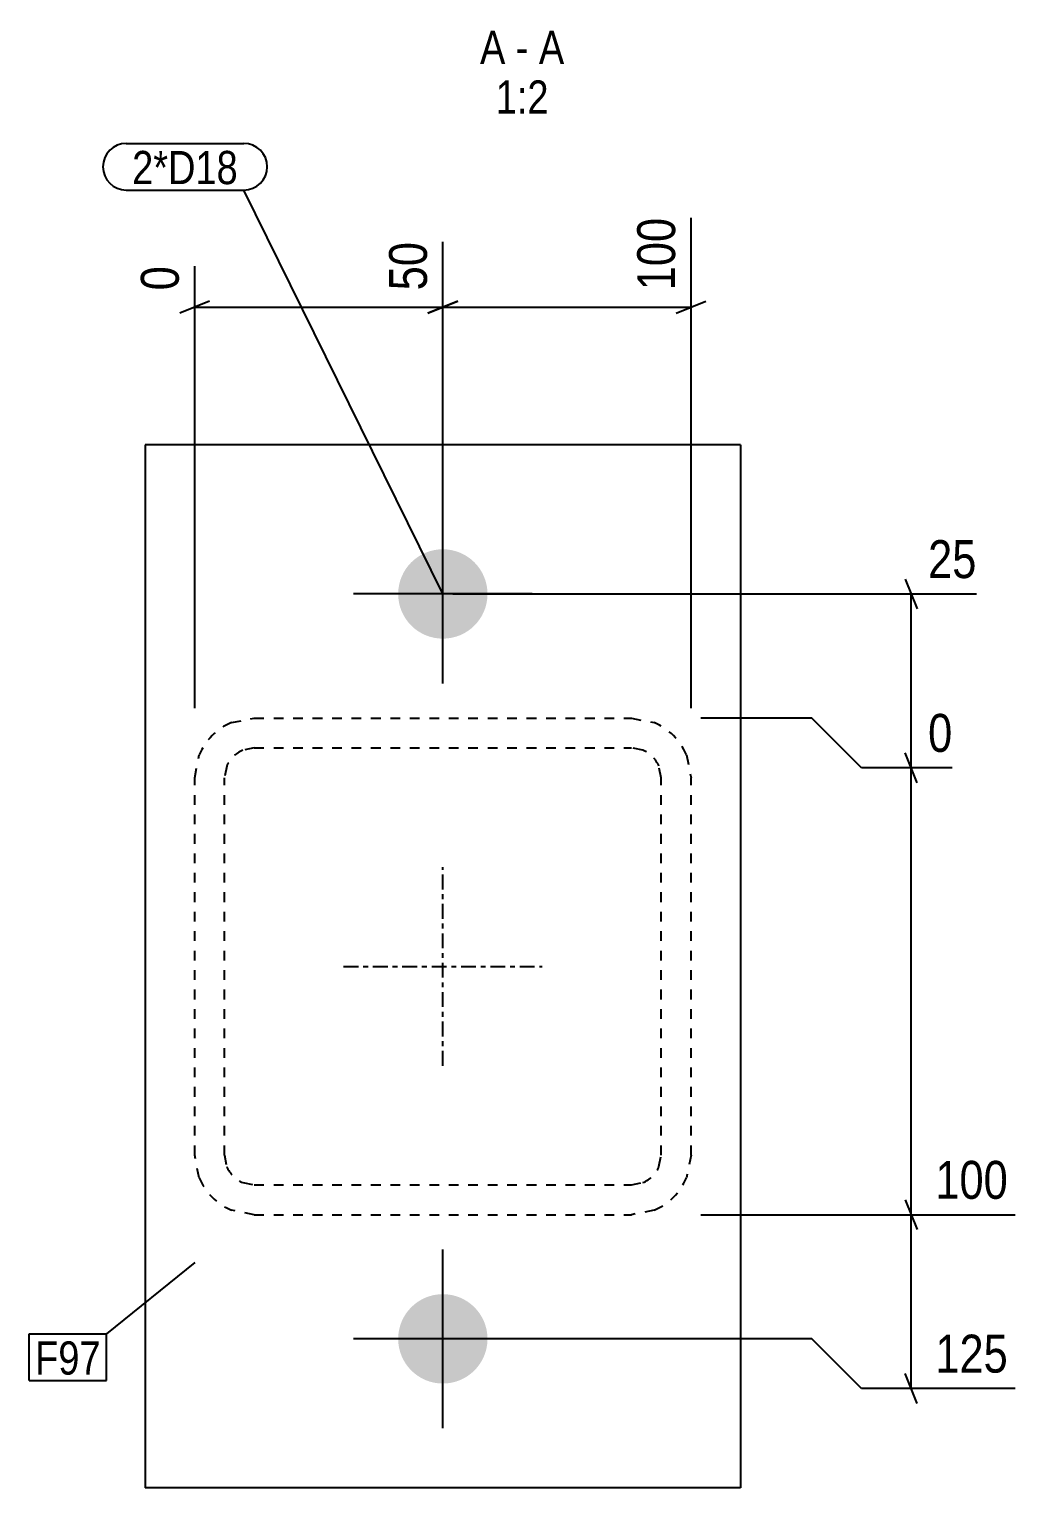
# Model space of a CAD drawing. Header units: millimetres. Extents: x 17 to 23879, y 5 to 976.
# Drawn here: x 6727 to 6925.8, y 4.8 to 298.5 of the extents above; entities that cross this region are included whole.
import ezdxf

# ---------------------------------------------------------------- set-up
doc = ezdxf.new("R2010")
doc.units = ezdxf.units.MM
doc.linetypes.add('DXK_LINE_DOT2', pattern=[3.9198, 1.9599, -1.9599])
doc.linetypes.add('DXK_LINE_DOT3', pattern=[5.9187, 2.979, -0.9799, 0.9799, -0.9799])
for name, color, linetype in [('MÅLSÆTNING', 7, 'Continuous'), ('STÅL', 7, 'Continuous'), ('TEKST', 7, 'Continuous')]:
    doc.layers.add(name, color=color, linetype=linetype)
doc.styles.add('Arial Narrow', font='ARIALN.TTF', dxfattribs={"height": 0.2})

msp = doc.modelspace()

# ---------------------------------------------------------------- hatches: boundary and pattern name
at = {"layer": 'STÅL', "linetype": 'Continuous'}
for points in [[(6810.39, 175.8, -1), (6810.39, 193.8, -1)], [(6810.39, 25.8, -1), (6810.39, 43.8, -1)]]:
    msp.add_hatch(color=96, dxfattribs=at).paths.add_polyline_path(points)

# ---------------------------------------------------------------- linework, layer by layer
at = {"layer": 'MÅLSÆTNING', "color": 7, "linetype": 'Continuous'}
for p, q in [((6860.39, 161.8), (6860.39, 260.56)), ((6810.39, 186.8), (6810.39, 255.69)), ((6810.39, 186.8), (6810.39, 255.69)), ((6760.39, 161.8), (6760.39, 250.81)), ((6763.39, 243.74), (6757.39, 241.34)), ((6760.39, 242.54), (6810.39, 242.54)), ((6813.39, 243.74), (6807.39, 241.34)), ((6807.39, 241.34), (6813.39, 243.74)), ((6810.39, 242.54), (6860.39, 242.54)), ((6857.39, 241.34), (6863.39, 243.74)), ((6903.56, 187.8), (6905.96, 181.8)), ((6812.39, 184.8), (6917.91, 184.8)), ((6904.76, 149.8), (6904.76, 184.8)), ((6884.76, 159.8), (6862.39, 159.8)), ((6884.76, 159.8), (6862.39, 159.8)), ((6894.76, 149.8), (6884.76, 159.8)), ((6894.76, 149.8), (6884.76, 159.8)), ((6905.96, 146.8), (6903.56, 152.8)), ((6905.96, 146.8), (6903.56, 152.8)), ((6913.03, 149.8), (6894.76, 149.8)), ((6913.03, 149.8), (6894.76, 149.8)), ((6904.76, 59.8), (6904.76, 149.8)), ((6903.56, 62.8), (6905.96, 56.8)), ((6903.56, 62.8), (6905.96, 56.8)), ((6862.39, 59.8), (6925.7, 59.8)), ((6862.39, 59.8), (6925.7, 59.8)), ((6904.76, 24.8), (6904.76, 59.8)), ((6884.76, 34.8), (6812.39, 34.8)), ((6894.76, 24.8), (6884.76, 34.8)), ((6905.96, 21.8), (6903.56, 27.8)), ((6925.7, 24.8), (6894.76, 24.8))]:
    msp.add_line(p, q, dxfattribs=at)
at = {"layer": 'STÅL', "color": 2, "linetype": 'Continuous'}
for p, q in [((6870.39, 214.8), (6750.39, 214.8)), ((6750.39, 214.8), (6750.39, 4.8)), ((6870.39, 214.8), (6870.39, 4.8)), ((6870.39, 4.8), (6750.39, 4.8))]:
    msp.add_line(p, q, dxfattribs=at)
at = {"layer": 'STÅL', "color": 96, "linetype": 'Continuous'}
for p, q in [((6810.39, 166.8), (6810.39, 202.8)), ((6828.39, 184.8), (6792.39, 184.8)), ((6810.39, 16.8), (6810.39, 52.8)), ((6828.39, 34.8), (6792.39, 34.8))]:
    msp.add_line(p, q, dxfattribs=at)
at = {"layer": 'STÅL', "color": 7, "linetype": 'DXK_LINE_DOT2'}
for p, q in [((6767.8, 158.89), (6772.39, 159.8)), ((6772.39, 159.8), (6848.39, 159.8)), ((6848.39, 159.8), (6852.98, 158.89)), ((6772.39, 153.8), (6770.09, 153.34)), ((6772.39, 153.8), (6848.39, 153.8)), ((6850.68, 153.34), (6848.39, 153.8)), ((6760.39, 147.8), (6761.3, 152.39)), ((6766.84, 150.1), (6766.39, 147.8)), ((6854.39, 147.8), (6853.93, 150.1)), ((6859.47, 152.39), (6860.39, 147.8)), ((6760.39, 71.8), (6760.39, 147.8)), ((6766.39, 71.8), (6766.39, 147.8)), ((6854.39, 71.8), (6854.39, 147.8)), ((6860.39, 71.8), (6860.39, 147.8)), ((6761.3, 67.21), (6760.39, 71.8)), ((6766.39, 71.8), (6766.84, 69.5)), ((6853.93, 69.5), (6854.39, 71.8)), ((6860.39, 71.8), (6859.47, 67.21)), ((6770.09, 66.26), (6772.39, 65.8)), ((6772.39, 65.8), (6848.39, 65.8)), ((6848.39, 65.8), (6850.68, 66.26)), ((6772.39, 59.8), (6767.8, 60.71)), ((6772.39, 59.8), (6848.39, 59.8)), ((6852.98, 60.71), (6848.39, 59.8))]:
    msp.add_line(p, q, dxfattribs=at)
at = {"layer": 'STÅL', "color": 7, "linetype": 'DXK_LINE_DOT3'}
for p, q in [((6810.39, 89.8), (6810.39, 129.8)), ((6790.39, 109.8), (6830.39, 109.8))]:
    msp.add_line(p, q, dxfattribs=at)
at = {"layer": 'STÅL', "color": 7, "linetype": 'DXK_LINE_DOT2'}
for centre, radius, start, end in [((6772.39, 147.8), 12, 112.5, 157.5), ((6848.39, 147.8), 12, 22.5, 67.5), ((6772.39, 147.8), 6, 112.5, 157.5), ((6848.39, 147.8), 6, 22.5, 67.5), ((6772.39, 71.8), 6, 202.5, 247.5), ((6848.39, 71.8), 6, 292.5, 337.5), ((6772.39, 71.8), 12, 202.5, 247.5), ((6848.39, 71.8), 12, 292.5, 337.5)]:
    msp.add_arc(centre, radius, start, end, dxfattribs=at)

# ---------------------------------------------------------------- wipeouts: each hides what was drawn before it
at = {"color": 0, "linetype": 'Continuous'}
for points, layer in [([(6925.84, 61.4), (6925.84, 72.6), (6908.02, 72.6), (6908.02, 61.4)], 'MÅLSÆTNING'), ([(6925.84, 26.4), (6925.84, 37.6), (6908.02, 37.6), (6908.02, 26.4)], 'MÅLSÆTNING'), ([(6822.99, 291.53), (6822.99, 298.53), (6817.88, 298.53), (6817.88, 291.53)], 'TEKST'), ([(6827.64, 291.53), (6827.64, 298.53), (6825.09, 298.53), (6825.09, 291.53)], 'TEKST'), ([(6834.86, 291.53), (6834.86, 298.53), (6829.74, 298.53), (6829.74, 291.53)], 'TEKST'), ([(6831.7, 281.53), (6831.7, 288.53), (6821.04, 288.53), (6821.04, 281.53)], 'TEKST')]:
    msp.add_wipeout(points, dxfattribs=at).dxf.layer = layer
at = {"color": 0}
for points in [[(6769.11, 267.33), (6769.11, 274.33), (6747.79, 274.33), (6747.79, 267.33)], [(6741.45, 27.61), (6741.45, 34.61), (6728.24, 34.61), (6728.24, 27.61)]]:
    msp.add_wipeout(points, dxfattribs=at).dxf.layer = 'TEKST'

# ---------------------------------------------------------------- next in the draw order: texts
at = {"layer": 'MÅLSÆTNING', "color": 3, "linetype": 'Continuous', "style": 'Arial Narrow'}
for s, p in [('100', (6909.62, 63)), ('125', (6909.62, 28))]:
    msp.add_text(s, height=7.635, dxfattribs=at).set_placement(p)
at = {"layer": 'TEKST', "color": 3, "linetype": 'Continuous', "style": 'Arial Narrow'}
for s, height, p in [('A', 6.68, (6817.88, 291.53)), ('A', 6.68, (6829.74, 291.53)), ('-', 6.68, (6825.09, 291.53)), ('1:2', 6.681, (6821.04, 281.53))]:
    msp.add_text(s, height=height, dxfattribs=at).set_placement(p)

# ---------------------------------------------------------------- next in the draw order: wipeouts: each hides what was drawn before it
at = {"color": 0, "linetype": 'Continuous'}
for points in [[(6858.79, 262.16), (6847.59, 262.16), (6847.59, 244.34), (6858.79, 244.34)], [(6808.79, 257.29), (6797.59, 257.29), (6797.59, 244.34), (6808.79, 244.34)], [(6758.79, 252.41), (6747.59, 252.41), (6747.59, 244.34), (6758.79, 244.34)], [(6919.51, 186.4), (6919.51, 197.6), (6906.56, 197.6), (6906.56, 186.4)], [(6914.63, 151.4), (6914.63, 162.6), (6906.56, 162.6), (6906.56, 151.4)]]:
    msp.add_wipeout(points, dxfattribs=at).dxf.layer = 'MÅLSÆTNING'
at = {"color": 0}
for points in [[(6769.11, 267.33), (6769.11, 274.33), (6747.79, 274.33), (6747.79, 267.33)], [(6741.45, 27.61), (6741.45, 34.61), (6728.24, 34.61), (6728.24, 27.61)]]:
    msp.add_wipeout(points, dxfattribs=at).dxf.layer = 'TEKST'

# ---------------------------------------------------------------- next in the draw order: linework, layer by layer
at = {"layer": 'TEKST', "color": 7, "linetype": 'Continuous'}
for p, q in [((6746.59, 275.53), (6770.31, 275.53)), ((6746.59, 266.13), (6770.31, 266.13)), ((6810.39, 184.8), (6770.31, 266.13)), ((6760.39, 50.18), (6742.65, 35.81)), ((6727.04, 35.81), (6742.65, 35.81)), ((6727.04, 26.41), (6727.04, 35.81)), ((6742.65, 26.41), (6742.65, 35.81)), ((6727.04, 26.41), (6742.65, 26.41))]:
    msp.add_line(p, q, dxfattribs=at)
for centre, start, end in [((6746.59, 270.83), 90, 270), ((6770.31, 270.83), 270, 90)]:
    msp.add_arc(centre, 4.7, start, end, dxfattribs=at)

# ---------------------------------------------------------------- next in the draw order: texts
at = {"layer": 'MÅLSÆTNING', "color": 3, "linetype": 'Continuous', "style": 'Arial Narrow'}
for s, height, p in [('100', 7.635, (6857.19, 245.94)), ('50', 7.635, (6807.19, 245.94)), ('0', 7.64, (6757.19, 245.94))]:
    msp.add_text(s, height=height, rotation=90.0002, dxfattribs=at).set_placement(p)
for s, height, p in [('25', 7.635, (6908.16, 188)), ('0', 7.64, (6908.16, 153))]:
    msp.add_text(s, height=height, dxfattribs=at).set_placement(p)
at = {"layer": 'TEKST', "color": 3, "style": 'Arial Narrow'}
for s, p in [('2*D18', (6747.79, 267.33)), ('F97', (6728.24, 27.61))]:
    msp.add_text(s, height=6.681, dxfattribs=at).set_placement(p)

doc.saveas('drawing.dxf')
